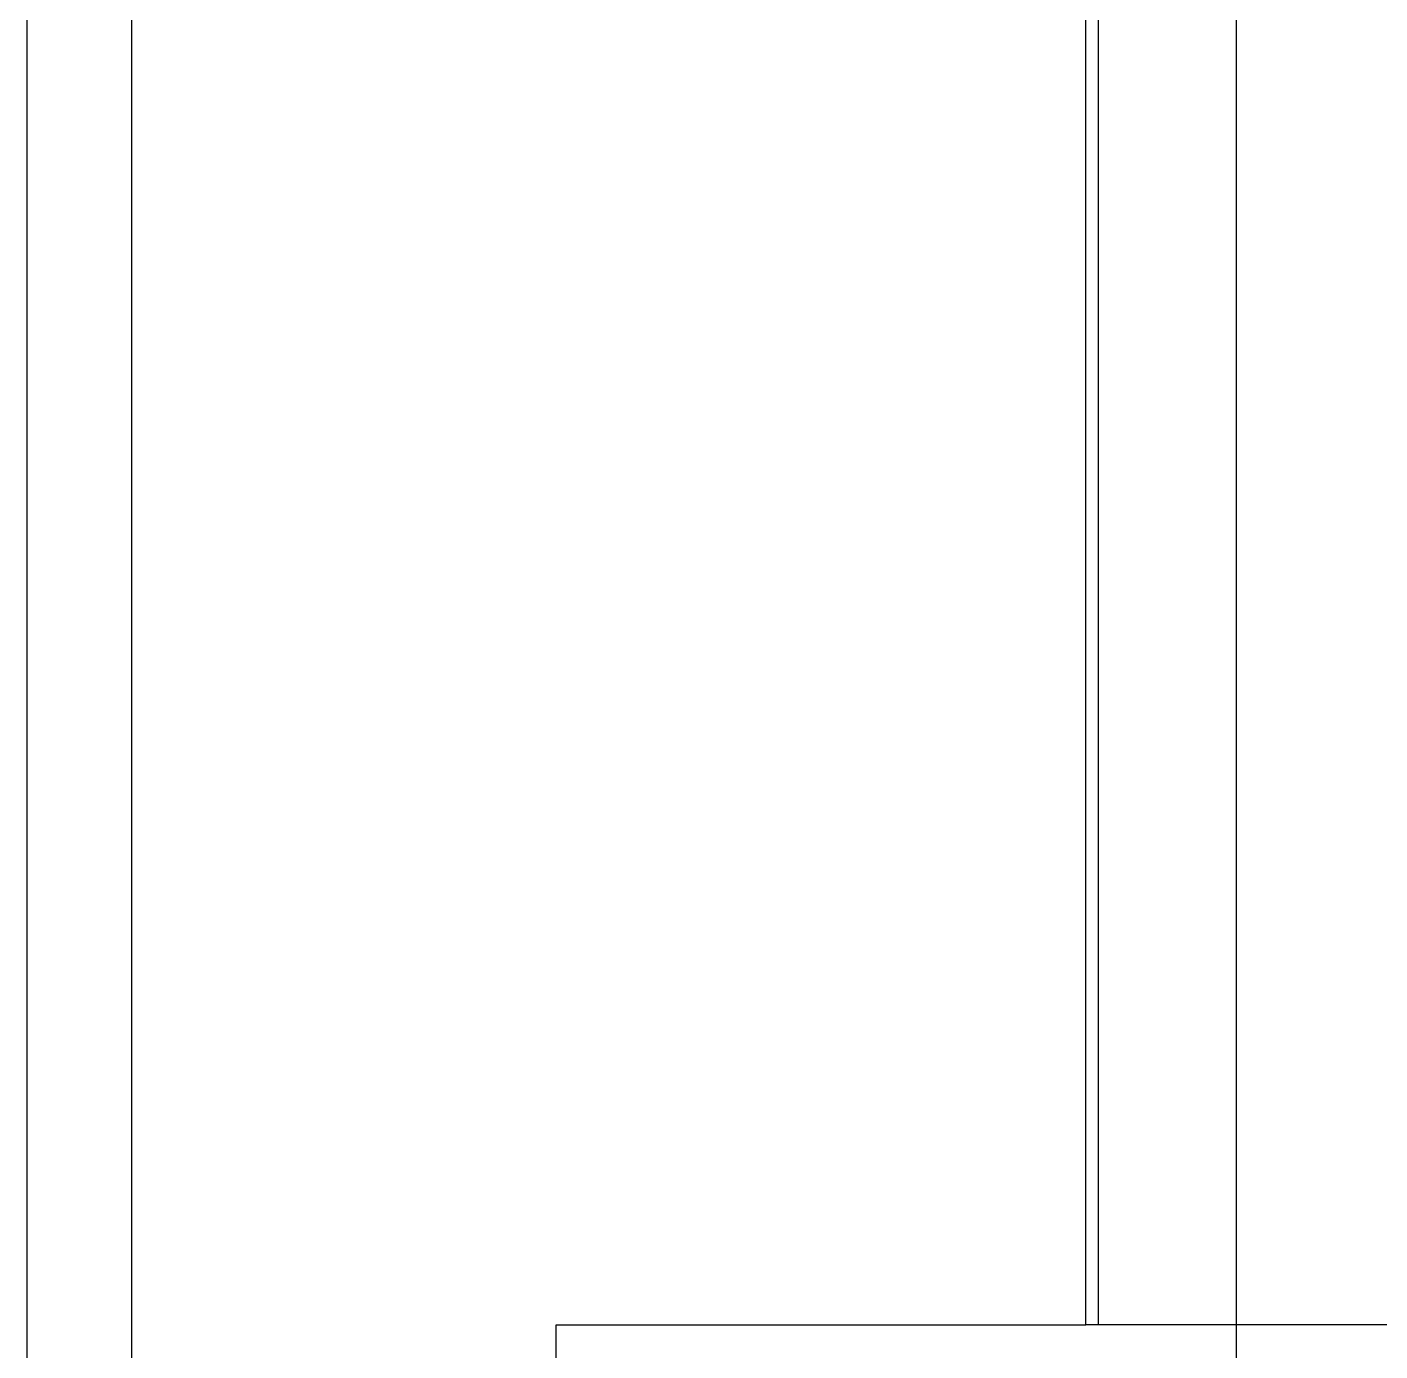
# Model space of a CAD drawing. Extents: x -24961 to 905641, y -154323 to 635957.
# Drawn here: x 393434 to 394727, y -114595 to -113330 of the extents above; entities that cross this region are included whole.
import ezdxf

# ---------------------------------------------------------------- set-up
doc = ezdxf.new("R2010")
doc.units = 0
doc.header["$LTSCALE"] = 1000
doc.header["$MEASUREMENT"] = 0
doc.layers.add('DOTE', color=1, linetype='Continuous')

msp = doc.modelspace()

# ---------------------------------------------------------------- linework, layer by layer
for p, q in [((393534.5, -115251.8), (393534.5, -113098.5)), ((393434.5, -115351.8), (393434.5, -113141.2)), ((394445.9, -114570), (394445.9, -113205.8)), ((394457.9, -114570), (394457.9, -113219.2)), ((393940, -114619.7), (393940, -114570)), ((393940, -114570), (394445.9, -114570)), ((394457.9, -114570), (394445.9, -114570)), ((394753.9, -114570), (394457.9, -114570))]:
    msp.add_line(p, q)
at = {"layer": 'DOTE'}
msp.add_line((394589.7, -120690.5), (394589.7, -97435), dxfattribs=at)

doc.saveas('drawing.dxf')
